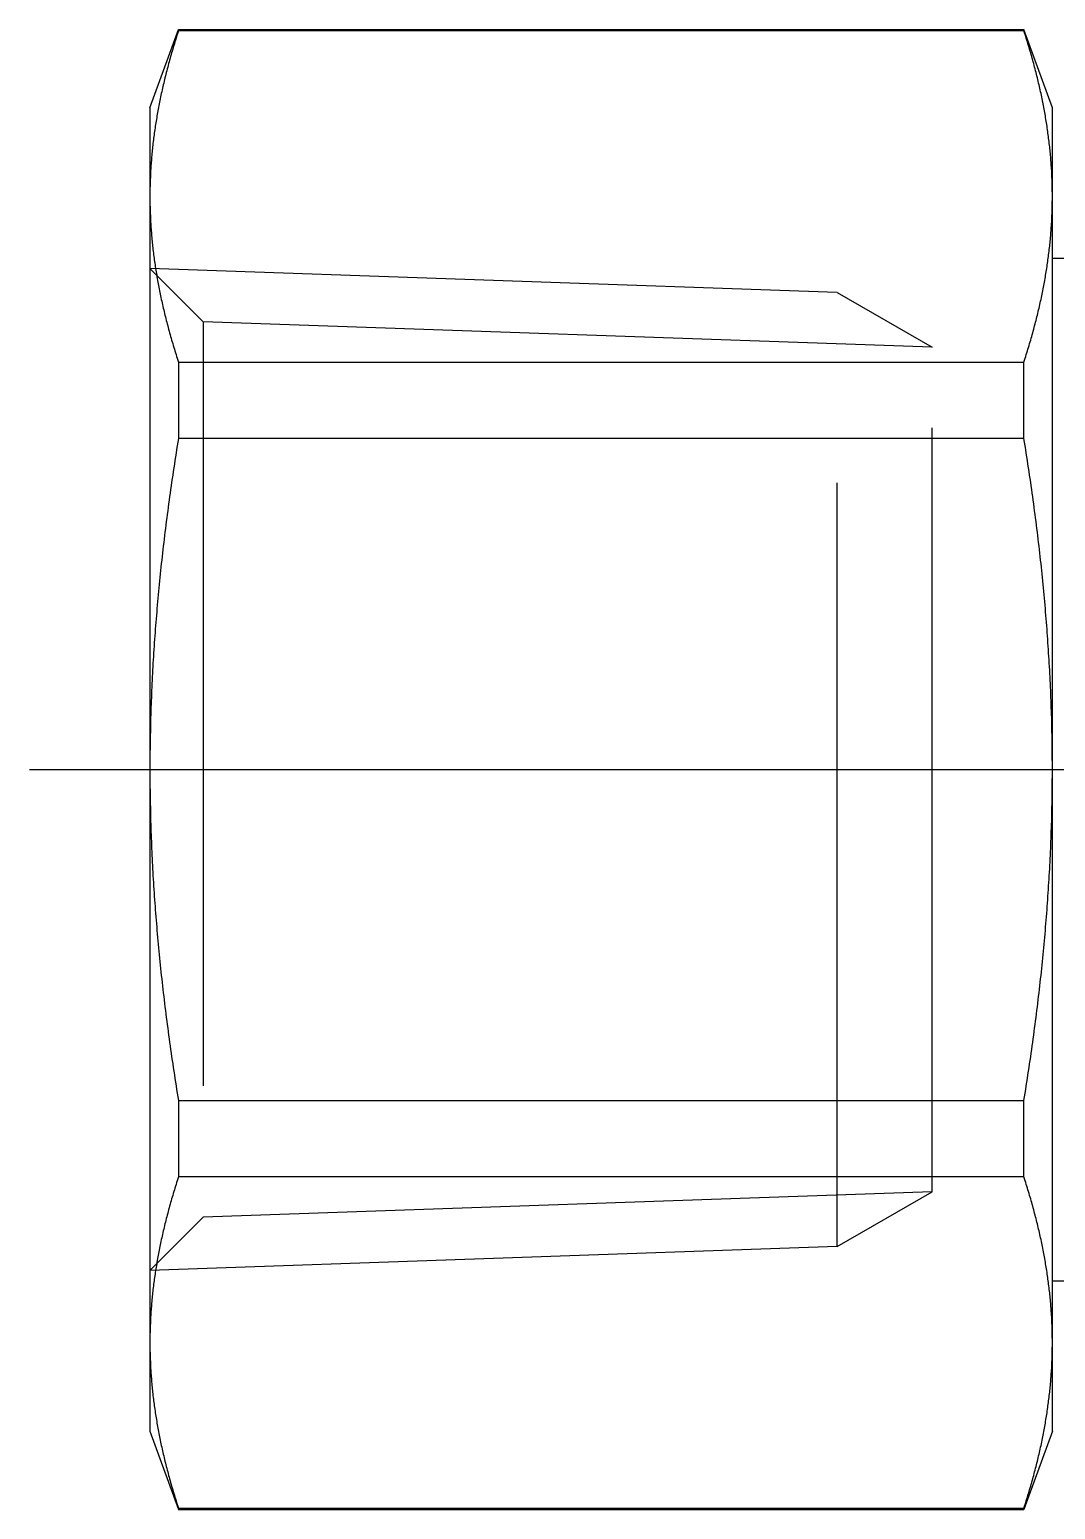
# Model space of a CAD drawing. Extents: x -2 to 80, y -32.4 to 15.9.
# Drawn here: x -2 to 15.05, y -12.3 to 12.3 of the extents above; entities that cross this region are included whole.
import ezdxf

# ---------------------------------------------------------------- set-up
doc = ezdxf.new("R2010")
doc.units = 0
doc.linetypes.add('CENTER', pattern=[50.8, 31.75, -6.35, 6.35, -6.35])
doc.linetypes.add('DASHED', pattern=[19.05, 12.7, -6.35])
doc.layers.get('0').update_dxf_attribs({"linetype": 'CONTINUOUS'})
doc.layers.add('CENTER', color=1, linetype='CENTER')

msp = doc.modelspace()

# ---------------------------------------------------------------- linework, layer by layer
at = {"color": 7, "linetype": 'CONTINUOUS'}
for p, q in [((0, 11), (0.473, 12.3)), ((0.473, 12.3), (14.527, 12.3)), ((0.473, 12.3), (0.473, 12.278)), ((14.527, 12.278), (0.473, 12.278)), ((15, 11), (14.527, 12.3)), ((14.527, 12.278), (14.527, 12.3)), ((0, 11), (0, 9.526)), ((15, 9.526), (15, 11)), ((0, 9.526), (0, 0)), ((15, 0), (15, 9.526)), ((15, 8.5), (16.5, 8.5)), ((0.473, 6.774), (14.527, 6.774)), ((0.473, 6.774), (0.473, 5.504)), ((14.527, 5.504), (14.527, 6.774)), ((14.527, 5.504), (0.473, 5.504)), ((0, 0), (0, -9.526)), ((15, -9.526), (15, 0)), ((0.473, -5.504), (14.527, -5.504)), ((0.473, -5.504), (0.473, -6.774)), ((14.527, -6.774), (14.527, -5.504)), ((14.527, -6.774), (0.473, -6.774)), ((15, -8.5), (16.5, -8.5)), ((0, -9.526), (0, -11)), ((15, -11), (15, -9.526)), ((0, -11), (0.473, -12.3)), ((15, -11), (14.527, -12.3)), ((0.473, -12.278), (14.527, -12.278)), ((0.473, -12.278), (0.473, -12.3)), ((14.527, -12.3), (14.527, -12.278)), ((0.473, -12.3), (14.527, -12.3))]:
    msp.add_line(p, q, dxfattribs=at)
at = {"color": 3, "linetype": 'DASHED'}
for p, q in [((11.422, 7.932), (0, 8.331)), ((0.887, 7.444), (0, 8.331)), ((11.422, -7.932), (11.422, 7.932)), ((11.422, 7.932), (13, 7.021)), ((13, 7.021), (0.887, 7.444)), ((0.887, 7.444), (0.887, -7.444)), ((13, -7.021), (13, 7.021)), ((13, -7.021), (0.887, -7.444)), ((11.422, -7.932), (13, -7.021)), ((0.887, -7.444), (0, -8.331)), ((11.422, -7.932), (0, -8.331))]:
    msp.add_line(p, q, dxfattribs=at)
at = {"color": 7}
for points in [[(0.473, 12.278, 0), (0.463, 12.247, 0), (0.453, 12.217, 0), (0.444, 12.186, 0), (0.434, 12.156, 0), (0.424, 12.125, 0), (0.415, 12.095, 0), (0.406, 12.064, 0), (0.397, 12.034, 0), (0.388, 12.004, 0), (0.379, 11.974, 0), (0.37, 11.944, 0), (0.361, 11.914, 0), (0.352, 11.884, 0), (0.344, 11.854, 0), (0.335, 11.824, 0), (0.327, 11.794, 0), (0.319, 11.765, 0), (0.311, 11.735, 0), (0.303, 11.705, 0), (0.295, 11.676, 0), (0.287, 11.646, 0), (0.279, 11.617, 0), (0.272, 11.587, 0), (0.264, 11.558, 0), (0.257, 11.529, 0), (0.25, 11.499, 0), (0.243, 11.47, 0), (0.236, 11.441, 0), (0.229, 11.412, 0), (0.222, 11.383, 0), (0.215, 11.354, 0), (0.209, 11.325, 0), (0.202, 11.296, 0), (0.196, 11.267, 0), (0.189, 11.238, 0), (0.183, 11.209, 0), (0.177, 11.18, 0), (0.171, 11.151, 0), (0.165, 11.122, 0), (0.159, 11.094, 0), (0.154, 11.065, 0), (0.148, 11.036, 0), (0.143, 11.007, 0), (0.137, 10.979, 0), (0.132, 10.95, 0), (0.127, 10.921, 0), (0.122, 10.893, 0), (0.117, 10.864, 0), (0.112, 10.836, 0), (0.107, 10.807, 0), (0.103, 10.779, 0), (0.098, 10.75, 0), (0.093, 10.722, 0), (0.089, 10.693, 0), (0.085, 10.665, 0), (0.081, 10.636, 0), (0.077, 10.608, 0), (0.073, 10.58, 0), (0.069, 10.551, 0), (0.065, 10.523, 0), (0.062, 10.495, 0), (0.058, 10.466, 0), (0.055, 10.438, 0), (0.051, 10.409, 0), (0.048, 10.381, 0), (0.045, 10.353, 0), (0.042, 10.324, 0), (0.039, 10.296, 0), (0.036, 10.268, 0), (0.033, 10.239, 0), (0.031, 10.211, 0), (0.028, 10.182, 0), (0.026, 10.154, 0), (0.024, 10.126, 0), (0.022, 10.097, 0), (0.019, 10.069, 0), (0.017, 10.041, 0), (0.016, 10.012, 0), (0.014, 9.984, 0), (0.012, 9.955, 0), (0.011, 9.927, 0), (0.009, 9.898, 0), (0.008, 9.87, 0), (0.007, 9.841, 0), (0.005, 9.813, 0), (0.004, 9.784, 0), (0.003, 9.756, 0), (0.003, 9.727, 0), (0.002, 9.699, 0), (0.001, 9.67, 0), (0.001, 9.641, 0), (0, 9.613, 0), (0, 9.584, 0), (0, 9.555, 0), (0, 9.526, 0)], [(15, 9.526, 0), (15, 9.555, 0), (15, 9.584, 0), (14.999, 9.613, 0), (14.999, 9.641, 0), (14.999, 9.67, 0), (14.998, 9.699, 0), (14.997, 9.727, 0), (14.996, 9.756, 0), (14.996, 9.784, 0), (14.995, 9.813, 0), (14.993, 9.841, 0), (14.992, 9.87, 0), (14.991, 9.898, 0), (14.989, 9.927, 0), (14.988, 9.955, 0), (14.986, 9.984, 0), (14.984, 10.012, 0), (14.982, 10.041, 0), (14.981, 10.069, 0), (14.979, 10.097, 0), (14.976, 10.126, 0), (14.974, 10.154, 0), (14.972, 10.182, 0), (14.969, 10.211, 0), (14.966, 10.239, 0), (14.964, 10.268, 0), (14.961, 10.296, 0), (14.958, 10.324, 0), (14.955, 10.353, 0), (14.952, 10.381, 0), (14.949, 10.409, 0), (14.945, 10.438, 0), (14.942, 10.466, 0), (14.938, 10.495, 0), (14.935, 10.523, 0), (14.931, 10.551, 0), (14.927, 10.58, 0), (14.923, 10.608, 0), (14.919, 10.636, 0), (14.915, 10.665, 0), (14.911, 10.693, 0), (14.906, 10.722, 0), (14.902, 10.75, 0), (14.898, 10.779, 0), (14.893, 10.807, 0), (14.888, 10.836, 0), (14.883, 10.864, 0), (14.878, 10.893, 0), (14.873, 10.921, 0), (14.868, 10.95, 0), (14.863, 10.979, 0), (14.857, 11.007, 0), (14.852, 11.036, 0), (14.846, 11.065, 0), (14.841, 11.094, 0), (14.835, 11.122, 0), (14.829, 11.151, 0), (14.823, 11.18, 0), (14.817, 11.209, 0), (14.811, 11.238, 0), (14.804, 11.267, 0), (14.798, 11.296, 0), (14.791, 11.325, 0), (14.785, 11.354, 0), (14.778, 11.383, 0), (14.771, 11.412, 0), (14.764, 11.441, 0), (14.757, 11.47, 0), (14.75, 11.499, 0), (14.743, 11.529, 0), (14.736, 11.558, 0), (14.728, 11.587, 0), (14.72, 11.617, 0), (14.713, 11.646, 0), (14.705, 11.676, 0), (14.697, 11.705, 0), (14.689, 11.735, 0), (14.681, 11.765, 0), (14.673, 11.794, 0), (14.665, 11.824, 0), (14.656, 11.854, 0), (14.648, 11.884, 0), (14.639, 11.914, 0), (14.63, 11.944, 0), (14.621, 11.974, 0), (14.613, 12.004, 0), (14.603, 12.034, 0), (14.594, 12.064, 0), (14.585, 12.095, 0), (14.575, 12.125, 0), (14.566, 12.156, 0), (14.556, 12.186, 0), (14.547, 12.217, 0), (14.537, 12.247, 0), (14.527, 12.278, 0)], [(0, 9.526, 0), (0, 9.498, 0), (0, 9.469, 0), (0, 9.44, 0), (0.001, 9.411, 0), (0.001, 9.383, 0), (0.002, 9.354, 0), (0.003, 9.325, 0), (0.003, 9.297, 0), (0.004, 9.268, 0), (0.005, 9.24, 0), (0.007, 9.211, 0), (0.008, 9.183, 0), (0.009, 9.154, 0), (0.011, 9.126, 0), (0.012, 9.097, 0), (0.014, 9.069, 0), (0.016, 9.04, 0), (0.017, 9.012, 0), (0.019, 8.984, 0), (0.022, 8.955, 0), (0.024, 8.927, 0), (0.026, 8.898, 0), (0.028, 8.87, 0), (0.031, 8.842, 0), (0.033, 8.813, 0), (0.036, 8.785, 0), (0.039, 8.757, 0), (0.042, 8.728, 0), (0.045, 8.7, 0), (0.048, 8.672, 0), (0.051, 8.643, 0), (0.055, 8.615, 0), (0.058, 8.586, 0), (0.062, 8.558, 0), (0.065, 8.53, 0), (0.069, 8.501, 0), (0.073, 8.473, 0), (0.077, 8.444, 0), (0.081, 8.416, 0), (0.085, 8.388, 0), (0.089, 8.359, 0), (0.093, 8.331, 0), (0.098, 8.302, 0), (0.103, 8.274, 0), (0.107, 8.245, 0), (0.112, 8.217, 0), (0.117, 8.188, 0), (0.122, 8.16, 0), (0.127, 8.131, 0), (0.132, 8.102, 0), (0.137, 8.074, 0), (0.143, 8.045, 0), (0.148, 8.016, 0), (0.154, 7.988, 0), (0.159, 7.959, 0), (0.165, 7.93, 0), (0.171, 7.901, 0), (0.177, 7.873, 0), (0.183, 7.844, 0), (0.189, 7.815, 0), (0.196, 7.786, 0), (0.202, 7.757, 0), (0.209, 7.728, 0), (0.215, 7.699, 0), (0.222, 7.67, 0), (0.229, 7.641, 0), (0.236, 7.612, 0), (0.243, 7.582, 0), (0.25, 7.553, 0), (0.257, 7.524, 0), (0.264, 7.495, 0), (0.272, 7.465, 0), (0.279, 7.436, 0), (0.287, 7.406, 0), (0.295, 7.377, 0), (0.303, 7.347, 0), (0.311, 7.318, 0), (0.319, 7.288, 0), (0.327, 7.258, 0), (0.335, 7.228, 0), (0.344, 7.199, 0), (0.352, 7.169, 0), (0.361, 7.139, 0), (0.37, 7.109, 0), (0.379, 7.079, 0), (0.388, 7.049, 0), (0.397, 7.018, 0), (0.406, 6.988, 0), (0.415, 6.958, 0), (0.424, 6.927, 0), (0.434, 6.897, 0), (0.444, 6.866, 0), (0.453, 6.836, 0), (0.463, 6.805, 0), (0.473, 6.774, 0)], [(14.527, 6.774, 0), (14.537, 6.805, 0), (14.547, 6.836, 0), (14.556, 6.866, 0), (14.566, 6.897, 0), (14.575, 6.927, 0), (14.585, 6.958, 0), (14.594, 6.988, 0), (14.603, 7.018, 0), (14.613, 7.049, 0), (14.621, 7.079, 0), (14.63, 7.109, 0), (14.639, 7.139, 0), (14.648, 7.169, 0), (14.656, 7.199, 0), (14.665, 7.228, 0), (14.673, 7.258, 0), (14.681, 7.288, 0), (14.689, 7.318, 0), (14.697, 7.347, 0), (14.705, 7.377, 0), (14.713, 7.406, 0), (14.72, 7.436, 0), (14.728, 7.465, 0), (14.736, 7.495, 0), (14.743, 7.524, 0), (14.75, 7.553, 0), (14.757, 7.582, 0), (14.764, 7.612, 0), (14.771, 7.641, 0), (14.778, 7.67, 0), (14.785, 7.699, 0), (14.791, 7.728, 0), (14.798, 7.757, 0), (14.804, 7.786, 0), (14.811, 7.815, 0), (14.817, 7.844, 0), (14.823, 7.873, 0), (14.829, 7.901, 0), (14.835, 7.93, 0), (14.841, 7.959, 0), (14.846, 7.988, 0), (14.852, 8.016, 0), (14.857, 8.045, 0), (14.863, 8.074, 0), (14.868, 8.102, 0), (14.873, 8.131, 0), (14.878, 8.16, 0), (14.883, 8.188, 0), (14.888, 8.217, 0), (14.893, 8.245, 0), (14.898, 8.274, 0), (14.902, 8.302, 0), (14.906, 8.331, 0), (14.911, 8.359, 0), (14.915, 8.388, 0), (14.919, 8.416, 0), (14.923, 8.444, 0), (14.927, 8.473, 0), (14.931, 8.501, 0), (14.935, 8.53, 0), (14.938, 8.558, 0), (14.942, 8.586, 0), (14.945, 8.615, 0), (14.949, 8.643, 0), (14.952, 8.672, 0), (14.955, 8.7, 0), (14.958, 8.728, 0), (14.961, 8.757, 0), (14.964, 8.785, 0), (14.966, 8.813, 0), (14.969, 8.842, 0), (14.972, 8.87, 0), (14.974, 8.898, 0), (14.976, 8.927, 0), (14.979, 8.955, 0), (14.981, 8.984, 0), (14.982, 9.012, 0), (14.984, 9.04, 0), (14.986, 9.069, 0), (14.988, 9.097, 0), (14.989, 9.126, 0), (14.991, 9.154, 0), (14.992, 9.183, 0), (14.993, 9.211, 0), (14.995, 9.24, 0), (14.996, 9.268, 0), (14.996, 9.297, 0), (14.997, 9.325, 0), (14.998, 9.354, 0), (14.999, 9.383, 0), (14.999, 9.411, 0), (14.999, 9.44, 0), (15, 9.469, 0), (15, 9.498, 0), (15, 9.526, 0)], [(0.473, 5.504, 0), (0.463, 5.442, 0), (0.453, 5.381, 0), (0.444, 5.32, 0), (0.434, 5.259, 0), (0.424, 5.198, 0), (0.415, 5.137, 0), (0.406, 5.076, 0), (0.397, 5.016, 0), (0.388, 4.955, 0), (0.379, 4.895, 0), (0.37, 4.835, 0), (0.361, 4.775, 0), (0.352, 4.715, 0), (0.344, 4.655, 0), (0.335, 4.596, 0), (0.327, 4.536, 0), (0.319, 4.477, 0), (0.311, 4.417, 0), (0.303, 4.358, 0), (0.295, 4.299, 0), (0.287, 4.24, 0), (0.279, 4.181, 0), (0.272, 4.122, 0), (0.264, 4.063, 0), (0.257, 4.005, 0), (0.25, 3.946, 0), (0.243, 3.888, 0), (0.236, 3.829, 0), (0.229, 3.771, 0), (0.222, 3.713, 0), (0.215, 3.655, 0), (0.209, 3.597, 0), (0.202, 3.539, 0), (0.196, 3.481, 0), (0.189, 3.423, 0), (0.183, 3.365, 0), (0.177, 3.307, 0), (0.171, 3.25, 0), (0.165, 3.192, 0), (0.159, 3.135, 0), (0.154, 3.077, 0), (0.148, 3.02, 0), (0.143, 2.962, 0), (0.137, 2.905, 0), (0.132, 2.848, 0), (0.127, 2.791, 0), (0.122, 2.733, 0), (0.117, 2.676, 0), (0.112, 2.619, 0), (0.107, 2.562, 0), (0.103, 2.505, 0), (0.098, 2.448, 0), (0.093, 2.391, 0), (0.089, 2.334, 0), (0.085, 2.277, 0), (0.081, 2.22, 0), (0.077, 2.164, 0), (0.073, 2.107, 0), (0.069, 2.05, 0), (0.065, 1.993, 0), (0.062, 1.936, 0), (0.058, 1.88, 0), (0.055, 1.823, 0), (0.051, 1.766, 0), (0.048, 1.71, 0), (0.045, 1.653, 0), (0.042, 1.596, 0), (0.039, 1.539, 0), (0.036, 1.483, 0), (0.033, 1.426, 0), (0.031, 1.369, 0), (0.028, 1.312, 0), (0.026, 1.256, 0), (0.024, 1.199, 0), (0.022, 1.142, 0), (0.019, 1.085, 0), (0.017, 1.029, 0), (0.016, 0.972, 0), (0.014, 0.915, 0), (0.012, 0.858, 0), (0.011, 0.801, 0), (0.009, 0.744, 0), (0.008, 0.687, 0), (0.007, 0.63, 0), (0.005, 0.573, 0), (0.004, 0.516, 0), (0.003, 0.459, 0), (0.003, 0.402, 0), (0.002, 0.344, 0), (0.001, 0.287, 0), (0.001, 0.23, 0), (0, 0.172, 0), (0, 0.115, 0), (0, 0.058, 0), (0, 0, 0)], [(15, 0, 0), (15, 0.058, 0), (15, 0.115, 0), (14.999, 0.172, 0), (14.999, 0.23, 0), (14.999, 0.287, 0), (14.998, 0.344, 0), (14.997, 0.402, 0), (14.996, 0.459, 0), (14.996, 0.516, 0), (14.995, 0.573, 0), (14.993, 0.63, 0), (14.992, 0.687, 0), (14.991, 0.744, 0), (14.989, 0.801, 0), (14.988, 0.858, 0), (14.986, 0.915, 0), (14.984, 0.972, 0), (14.982, 1.029, 0), (14.981, 1.085, 0), (14.979, 1.142, 0), (14.976, 1.199, 0), (14.974, 1.256, 0), (14.972, 1.312, 0), (14.969, 1.369, 0), (14.966, 1.426, 0), (14.964, 1.483, 0), (14.961, 1.539, 0), (14.958, 1.596, 0), (14.955, 1.653, 0), (14.952, 1.71, 0), (14.949, 1.766, 0), (14.945, 1.823, 0), (14.942, 1.88, 0), (14.938, 1.936, 0), (14.935, 1.993, 0), (14.931, 2.05, 0), (14.927, 2.107, 0), (14.923, 2.164, 0), (14.919, 2.22, 0), (14.915, 2.277, 0), (14.911, 2.334, 0), (14.906, 2.391, 0), (14.902, 2.448, 0), (14.898, 2.505, 0), (14.893, 2.562, 0), (14.888, 2.619, 0), (14.883, 2.676, 0), (14.878, 2.733, 0), (14.873, 2.791, 0), (14.868, 2.848, 0), (14.863, 2.905, 0), (14.857, 2.962, 0), (14.852, 3.02, 0), (14.846, 3.077, 0), (14.841, 3.135, 0), (14.835, 3.192, 0), (14.829, 3.25, 0), (14.823, 3.307, 0), (14.817, 3.365, 0), (14.811, 3.423, 0), (14.804, 3.481, 0), (14.798, 3.539, 0), (14.791, 3.597, 0), (14.785, 3.655, 0), (14.778, 3.713, 0), (14.771, 3.771, 0), (14.764, 3.829, 0), (14.757, 3.888, 0), (14.75, 3.946, 0), (14.743, 4.005, 0), (14.736, 4.063, 0), (14.728, 4.122, 0), (14.72, 4.181, 0), (14.713, 4.24, 0), (14.705, 4.299, 0), (14.697, 4.358, 0), (14.689, 4.417, 0), (14.681, 4.477, 0), (14.673, 4.536, 0), (14.665, 4.596, 0), (14.656, 4.655, 0), (14.648, 4.715, 0), (14.639, 4.775, 0), (14.63, 4.835, 0), (14.621, 4.895, 0), (14.613, 4.955, 0), (14.603, 5.016, 0), (14.594, 5.076, 0), (14.585, 5.137, 0), (14.575, 5.198, 0), (14.566, 5.259, 0), (14.556, 5.32, 0), (14.547, 5.381, 0), (14.537, 5.442, 0), (14.527, 5.504, 0)], [(0, 0, 0), (0, -0.058, 0), (0, -0.115, 0), (0, -0.172, 0), (0.001, -0.23, 0), (0.001, -0.287, 0), (0.002, -0.344, 0), (0.003, -0.402, 0), (0.003, -0.459, 0), (0.004, -0.516, 0), (0.005, -0.573, 0), (0.007, -0.63, 0), (0.008, -0.687, 0), (0.009, -0.744, 0), (0.011, -0.801, 0), (0.012, -0.858, 0), (0.014, -0.915, 0), (0.016, -0.972, 0), (0.017, -1.029, 0), (0.019, -1.085, 0), (0.022, -1.142, 0), (0.024, -1.199, 0), (0.026, -1.256, 0), (0.028, -1.312, 0), (0.031, -1.369, 0), (0.033, -1.426, 0), (0.036, -1.483, 0), (0.039, -1.539, 0), (0.042, -1.596, 0), (0.045, -1.653, 0), (0.048, -1.71, 0), (0.051, -1.766, 0), (0.055, -1.823, 0), (0.058, -1.88, 0), (0.062, -1.936, 0), (0.065, -1.993, 0), (0.069, -2.05, 0), (0.073, -2.107, 0), (0.077, -2.164, 0), (0.081, -2.22, 0), (0.085, -2.277, 0), (0.089, -2.334, 0), (0.093, -2.391, 0), (0.098, -2.448, 0), (0.103, -2.505, 0), (0.107, -2.562, 0), (0.112, -2.619, 0), (0.117, -2.676, 0), (0.122, -2.733, 0), (0.127, -2.791, 0), (0.132, -2.848, 0), (0.137, -2.905, 0), (0.143, -2.962, 0), (0.148, -3.02, 0), (0.154, -3.077, 0), (0.159, -3.135, 0), (0.165, -3.192, 0), (0.171, -3.25, 0), (0.177, -3.307, 0), (0.183, -3.365, 0), (0.189, -3.423, 0), (0.196, -3.481, 0), (0.202, -3.539, 0), (0.209, -3.597, 0), (0.215, -3.655, 0), (0.222, -3.713, 0), (0.229, -3.771, 0), (0.236, -3.829, 0), (0.243, -3.888, 0), (0.25, -3.946, 0), (0.257, -4.005, 0), (0.264, -4.063, 0), (0.272, -4.122, 0), (0.279, -4.181, 0), (0.287, -4.24, 0), (0.295, -4.299, 0), (0.303, -4.358, 0), (0.311, -4.417, 0), (0.319, -4.477, 0), (0.327, -4.536, 0), (0.335, -4.596, 0), (0.344, -4.655, 0), (0.352, -4.715, 0), (0.361, -4.775, 0), (0.37, -4.835, 0), (0.379, -4.895, 0), (0.388, -4.955, 0), (0.397, -5.016, 0), (0.406, -5.076, 0), (0.415, -5.137, 0), (0.424, -5.198, 0), (0.434, -5.259, 0), (0.444, -5.32, 0), (0.453, -5.381, 0), (0.463, -5.442, 0), (0.473, -5.504, 0)], [(14.527, -5.504, 0), (14.537, -5.442, 0), (14.547, -5.381, 0), (14.556, -5.32, 0), (14.566, -5.259, 0), (14.575, -5.198, 0), (14.585, -5.137, 0), (14.594, -5.076, 0), (14.603, -5.016, 0), (14.613, -4.955, 0), (14.621, -4.895, 0), (14.63, -4.835, 0), (14.639, -4.775, 0), (14.648, -4.715, 0), (14.656, -4.655, 0), (14.665, -4.596, 0), (14.673, -4.536, 0), (14.681, -4.477, 0), (14.689, -4.417, 0), (14.697, -4.358, 0), (14.705, -4.299, 0), (14.713, -4.24, 0), (14.72, -4.181, 0), (14.728, -4.122, 0), (14.736, -4.063, 0), (14.743, -4.005, 0), (14.75, -3.946, 0), (14.757, -3.888, 0), (14.764, -3.829, 0), (14.771, -3.771, 0), (14.778, -3.713, 0), (14.785, -3.655, 0), (14.791, -3.597, 0), (14.798, -3.539, 0), (14.804, -3.481, 0), (14.811, -3.423, 0), (14.817, -3.365, 0), (14.823, -3.307, 0), (14.829, -3.25, 0), (14.835, -3.192, 0), (14.841, -3.135, 0), (14.846, -3.077, 0), (14.852, -3.02, 0), (14.857, -2.962, 0), (14.863, -2.905, 0), (14.868, -2.848, 0), (14.873, -2.791, 0), (14.878, -2.733, 0), (14.883, -2.676, 0), (14.888, -2.619, 0), (14.893, -2.562, 0), (14.898, -2.505, 0), (14.902, -2.448, 0), (14.906, -2.391, 0), (14.911, -2.334, 0), (14.915, -2.277, 0), (14.919, -2.22, 0), (14.923, -2.164, 0), (14.927, -2.107, 0), (14.931, -2.05, 0), (14.935, -1.993, 0), (14.938, -1.936, 0), (14.942, -1.88, 0), (14.945, -1.823, 0), (14.949, -1.766, 0), (14.952, -1.71, 0), (14.955, -1.653, 0), (14.958, -1.596, 0), (14.961, -1.539, 0), (14.964, -1.483, 0), (14.966, -1.426, 0), (14.969, -1.369, 0), (14.972, -1.312, 0), (14.974, -1.256, 0), (14.976, -1.199, 0), (14.979, -1.142, 0), (14.981, -1.085, 0), (14.982, -1.029, 0), (14.984, -0.972, 0), (14.986, -0.915, 0), (14.988, -0.858, 0), (14.989, -0.801, 0), (14.991, -0.744, 0), (14.992, -0.687, 0), (14.993, -0.63, 0), (14.995, -0.573, 0), (14.996, -0.516, 0), (14.996, -0.459, 0), (14.997, -0.402, 0), (14.998, -0.344, 0), (14.999, -0.287, 0), (14.999, -0.23, 0), (14.999, -0.172, 0), (15, -0.115, 0), (15, -0.058, 0), (15, 0, 0)], [(0.473, -6.774, 0), (0.463, -6.805, 0), (0.453, -6.836, 0), (0.444, -6.866, 0), (0.434, -6.897, 0), (0.424, -6.927, 0), (0.415, -6.958, 0), (0.406, -6.988, 0), (0.397, -7.018, 0), (0.388, -7.049, 0), (0.379, -7.079, 0), (0.37, -7.109, 0), (0.361, -7.139, 0), (0.352, -7.169, 0), (0.344, -7.199, 0), (0.335, -7.228, 0), (0.327, -7.258, 0), (0.319, -7.288, 0), (0.311, -7.318, 0), (0.303, -7.347, 0), (0.295, -7.377, 0), (0.287, -7.406, 0), (0.279, -7.436, 0), (0.272, -7.465, 0), (0.264, -7.495, 0), (0.257, -7.524, 0), (0.25, -7.553, 0), (0.243, -7.582, 0), (0.236, -7.612, 0), (0.229, -7.641, 0), (0.222, -7.67, 0), (0.215, -7.699, 0), (0.209, -7.728, 0), (0.202, -7.757, 0), (0.196, -7.786, 0), (0.189, -7.815, 0), (0.183, -7.844, 0), (0.177, -7.873, 0), (0.171, -7.901, 0), (0.165, -7.93, 0), (0.159, -7.959, 0), (0.154, -7.988, 0), (0.148, -8.016, 0), (0.143, -8.045, 0), (0.137, -8.074, 0), (0.132, -8.102, 0), (0.127, -8.131, 0), (0.122, -8.16, 0), (0.117, -8.188, 0), (0.112, -8.217, 0), (0.107, -8.245, 0), (0.103, -8.274, 0), (0.098, -8.302, 0), (0.093, -8.331, 0), (0.089, -8.359, 0), (0.085, -8.388, 0), (0.081, -8.416, 0), (0.077, -8.444, 0), (0.073, -8.473, 0), (0.069, -8.501, 0), (0.065, -8.53, 0), (0.062, -8.558, 0), (0.058, -8.586, 0), (0.055, -8.615, 0), (0.051, -8.643, 0), (0.048, -8.672, 0), (0.045, -8.7, 0), (0.042, -8.728, 0), (0.039, -8.757, 0), (0.036, -8.785, 0), (0.033, -8.813, 0), (0.031, -8.842, 0), (0.028, -8.87, 0), (0.026, -8.898, 0), (0.024, -8.927, 0), (0.022, -8.955, 0), (0.019, -8.984, 0), (0.017, -9.012, 0), (0.016, -9.04, 0), (0.014, -9.069, 0), (0.012, -9.097, 0), (0.011, -9.126, 0), (0.009, -9.154, 0), (0.008, -9.183, 0), (0.007, -9.211, 0), (0.005, -9.24, 0), (0.004, -9.268, 0), (0.003, -9.297, 0), (0.003, -9.325, 0), (0.002, -9.354, 0), (0.001, -9.383, 0), (0.001, -9.411, 0), (0, -9.44, 0), (0, -9.469, 0), (0, -9.498, 0), (0, -9.526, 0)], [(15, -9.526, 0), (15, -9.498, 0), (15, -9.469, 0), (14.999, -9.44, 0), (14.999, -9.411, 0), (14.999, -9.383, 0), (14.998, -9.354, 0), (14.997, -9.325, 0), (14.996, -9.297, 0), (14.996, -9.268, 0), (14.995, -9.24, 0), (14.993, -9.211, 0), (14.992, -9.183, 0), (14.991, -9.154, 0), (14.989, -9.126, 0), (14.988, -9.097, 0), (14.986, -9.069, 0), (14.984, -9.04, 0), (14.982, -9.012, 0), (14.981, -8.984, 0), (14.979, -8.955, 0), (14.976, -8.927, 0), (14.974, -8.898, 0), (14.972, -8.87, 0), (14.969, -8.842, 0), (14.966, -8.813, 0), (14.964, -8.785, 0), (14.961, -8.757, 0), (14.958, -8.728, 0), (14.955, -8.7, 0), (14.952, -8.672, 0), (14.949, -8.643, 0), (14.945, -8.615, 0), (14.942, -8.586, 0), (14.938, -8.558, 0), (14.935, -8.53, 0), (14.931, -8.501, 0), (14.927, -8.473, 0), (14.923, -8.444, 0), (14.919, -8.416, 0), (14.915, -8.388, 0), (14.911, -8.359, 0), (14.906, -8.331, 0), (14.902, -8.302, 0), (14.898, -8.274, 0), (14.893, -8.245, 0), (14.888, -8.217, 0), (14.883, -8.188, 0), (14.878, -8.16, 0), (14.873, -8.131, 0), (14.868, -8.102, 0), (14.863, -8.074, 0), (14.857, -8.045, 0), (14.852, -8.016, 0), (14.846, -7.988, 0), (14.841, -7.959, 0), (14.835, -7.93, 0), (14.829, -7.901, 0), (14.823, -7.873, 0), (14.817, -7.844, 0), (14.811, -7.815, 0), (14.804, -7.786, 0), (14.798, -7.757, 0), (14.791, -7.728, 0), (14.785, -7.699, 0), (14.778, -7.67, 0), (14.771, -7.641, 0), (14.764, -7.612, 0), (14.757, -7.582, 0), (14.75, -7.553, 0), (14.743, -7.524, 0), (14.736, -7.495, 0), (14.728, -7.465, 0), (14.72, -7.436, 0), (14.713, -7.406, 0), (14.705, -7.377, 0), (14.697, -7.347, 0), (14.689, -7.318, 0), (14.681, -7.288, 0), (14.673, -7.258, 0), (14.665, -7.228, 0), (14.656, -7.199, 0), (14.648, -7.169, 0), (14.639, -7.139, 0), (14.63, -7.109, 0), (14.621, -7.079, 0), (14.613, -7.049, 0), (14.603, -7.018, 0), (14.594, -6.988, 0), (14.585, -6.958, 0), (14.575, -6.927, 0), (14.566, -6.897, 0), (14.556, -6.866, 0), (14.547, -6.836, 0), (14.537, -6.805, 0), (14.527, -6.774, 0)], [(0, -9.526, 0), (0, -9.555, 0), (0, -9.584, 0), (0, -9.613, 0), (0.001, -9.641, 0), (0.001, -9.67, 0), (0.002, -9.699, 0), (0.003, -9.727, 0), (0.003, -9.756, 0), (0.004, -9.784, 0), (0.005, -9.813, 0), (0.007, -9.841, 0), (0.008, -9.87, 0), (0.009, -9.898, 0), (0.011, -9.927, 0), (0.012, -9.955, 0), (0.014, -9.984, 0), (0.016, -10.012, 0), (0.017, -10.041, 0), (0.019, -10.069, 0), (0.022, -10.097, 0), (0.024, -10.126, 0), (0.026, -10.154, 0), (0.028, -10.182, 0), (0.031, -10.211, 0), (0.033, -10.239, 0), (0.036, -10.268, 0), (0.039, -10.296, 0), (0.042, -10.324, 0), (0.045, -10.353, 0), (0.048, -10.381, 0), (0.051, -10.409, 0), (0.055, -10.438, 0), (0.058, -10.466, 0), (0.062, -10.495, 0), (0.065, -10.523, 0), (0.069, -10.551, 0), (0.073, -10.58, 0), (0.077, -10.608, 0), (0.081, -10.636, 0), (0.085, -10.665, 0), (0.089, -10.693, 0), (0.093, -10.722, 0), (0.098, -10.75, 0), (0.103, -10.779, 0), (0.107, -10.807, 0), (0.112, -10.836, 0), (0.117, -10.864, 0), (0.122, -10.893, 0), (0.127, -10.921, 0), (0.132, -10.95, 0), (0.137, -10.979, 0), (0.143, -11.007, 0), (0.148, -11.036, 0), (0.154, -11.065, 0), (0.159, -11.094, 0), (0.165, -11.122, 0), (0.171, -11.151, 0), (0.177, -11.18, 0), (0.183, -11.209, 0), (0.189, -11.238, 0), (0.196, -11.267, 0), (0.202, -11.296, 0), (0.209, -11.325, 0), (0.215, -11.354, 0), (0.222, -11.383, 0), (0.229, -11.412, 0), (0.236, -11.441, 0), (0.243, -11.47, 0), (0.25, -11.499, 0), (0.257, -11.529, 0), (0.264, -11.558, 0), (0.272, -11.587, 0), (0.279, -11.617, 0), (0.287, -11.646, 0), (0.295, -11.676, 0), (0.303, -11.705, 0), (0.311, -11.735, 0), (0.319, -11.765, 0), (0.327, -11.794, 0), (0.335, -11.824, 0), (0.344, -11.854, 0), (0.352, -11.884, 0), (0.361, -11.914, 0), (0.37, -11.944, 0), (0.379, -11.974, 0), (0.388, -12.004, 0), (0.397, -12.034, 0), (0.406, -12.064, 0), (0.415, -12.095, 0), (0.424, -12.125, 0), (0.434, -12.156, 0), (0.444, -12.186, 0), (0.453, -12.217, 0), (0.463, -12.247, 0), (0.473, -12.278, 0)], [(14.527, -12.278, 0), (14.537, -12.247, 0), (14.547, -12.217, 0), (14.556, -12.186, 0), (14.566, -12.156, 0), (14.575, -12.125, 0), (14.585, -12.095, 0), (14.594, -12.064, 0), (14.603, -12.034, 0), (14.613, -12.004, 0), (14.621, -11.974, 0), (14.63, -11.944, 0), (14.639, -11.914, 0), (14.648, -11.884, 0), (14.656, -11.854, 0), (14.665, -11.824, 0), (14.673, -11.794, 0), (14.681, -11.765, 0), (14.689, -11.735, 0), (14.697, -11.705, 0), (14.705, -11.676, 0), (14.713, -11.646, 0), (14.72, -11.617, 0), (14.728, -11.587, 0), (14.736, -11.558, 0), (14.743, -11.529, 0), (14.75, -11.499, 0), (14.757, -11.47, 0), (14.764, -11.441, 0), (14.771, -11.412, 0), (14.778, -11.383, 0), (14.785, -11.354, 0), (14.791, -11.325, 0), (14.798, -11.296, 0), (14.804, -11.267, 0), (14.811, -11.238, 0), (14.817, -11.209, 0), (14.823, -11.18, 0), (14.829, -11.151, 0), (14.835, -11.122, 0), (14.841, -11.094, 0), (14.846, -11.065, 0), (14.852, -11.036, 0), (14.857, -11.007, 0), (14.863, -10.979, 0), (14.868, -10.95, 0), (14.873, -10.921, 0), (14.878, -10.893, 0), (14.883, -10.864, 0), (14.888, -10.836, 0), (14.893, -10.807, 0), (14.898, -10.779, 0), (14.902, -10.75, 0), (14.906, -10.722, 0), (14.911, -10.693, 0), (14.915, -10.665, 0), (14.919, -10.636, 0), (14.923, -10.608, 0), (14.927, -10.58, 0), (14.931, -10.551, 0), (14.935, -10.523, 0), (14.938, -10.495, 0), (14.942, -10.466, 0), (14.945, -10.438, 0), (14.949, -10.409, 0), (14.952, -10.381, 0), (14.955, -10.353, 0), (14.958, -10.324, 0), (14.961, -10.296, 0), (14.964, -10.268, 0), (14.966, -10.239, 0), (14.969, -10.211, 0), (14.972, -10.182, 0), (14.974, -10.154, 0), (14.976, -10.126, 0), (14.979, -10.097, 0), (14.981, -10.069, 0), (14.982, -10.041, 0), (14.984, -10.012, 0), (14.986, -9.984, 0), (14.988, -9.955, 0), (14.989, -9.927, 0), (14.991, -9.898, 0), (14.992, -9.87, 0), (14.993, -9.841, 0), (14.995, -9.813, 0), (14.996, -9.784, 0), (14.996, -9.756, 0), (14.997, -9.727, 0), (14.998, -9.699, 0), (14.999, -9.67, 0), (14.999, -9.641, 0), (14.999, -9.613, 0), (15, -9.584, 0), (15, -9.555, 0), (15, -9.526, 0)]]:
    msp.add_polyline3d(points, dxfattribs=at)
at = {"layer": 'CENTER', "color": 1, "linetype": 'CENTER'}
msp.add_line((-2, 0), (36.3, 0), dxfattribs=at)

doc.saveas('drawing.dxf')
